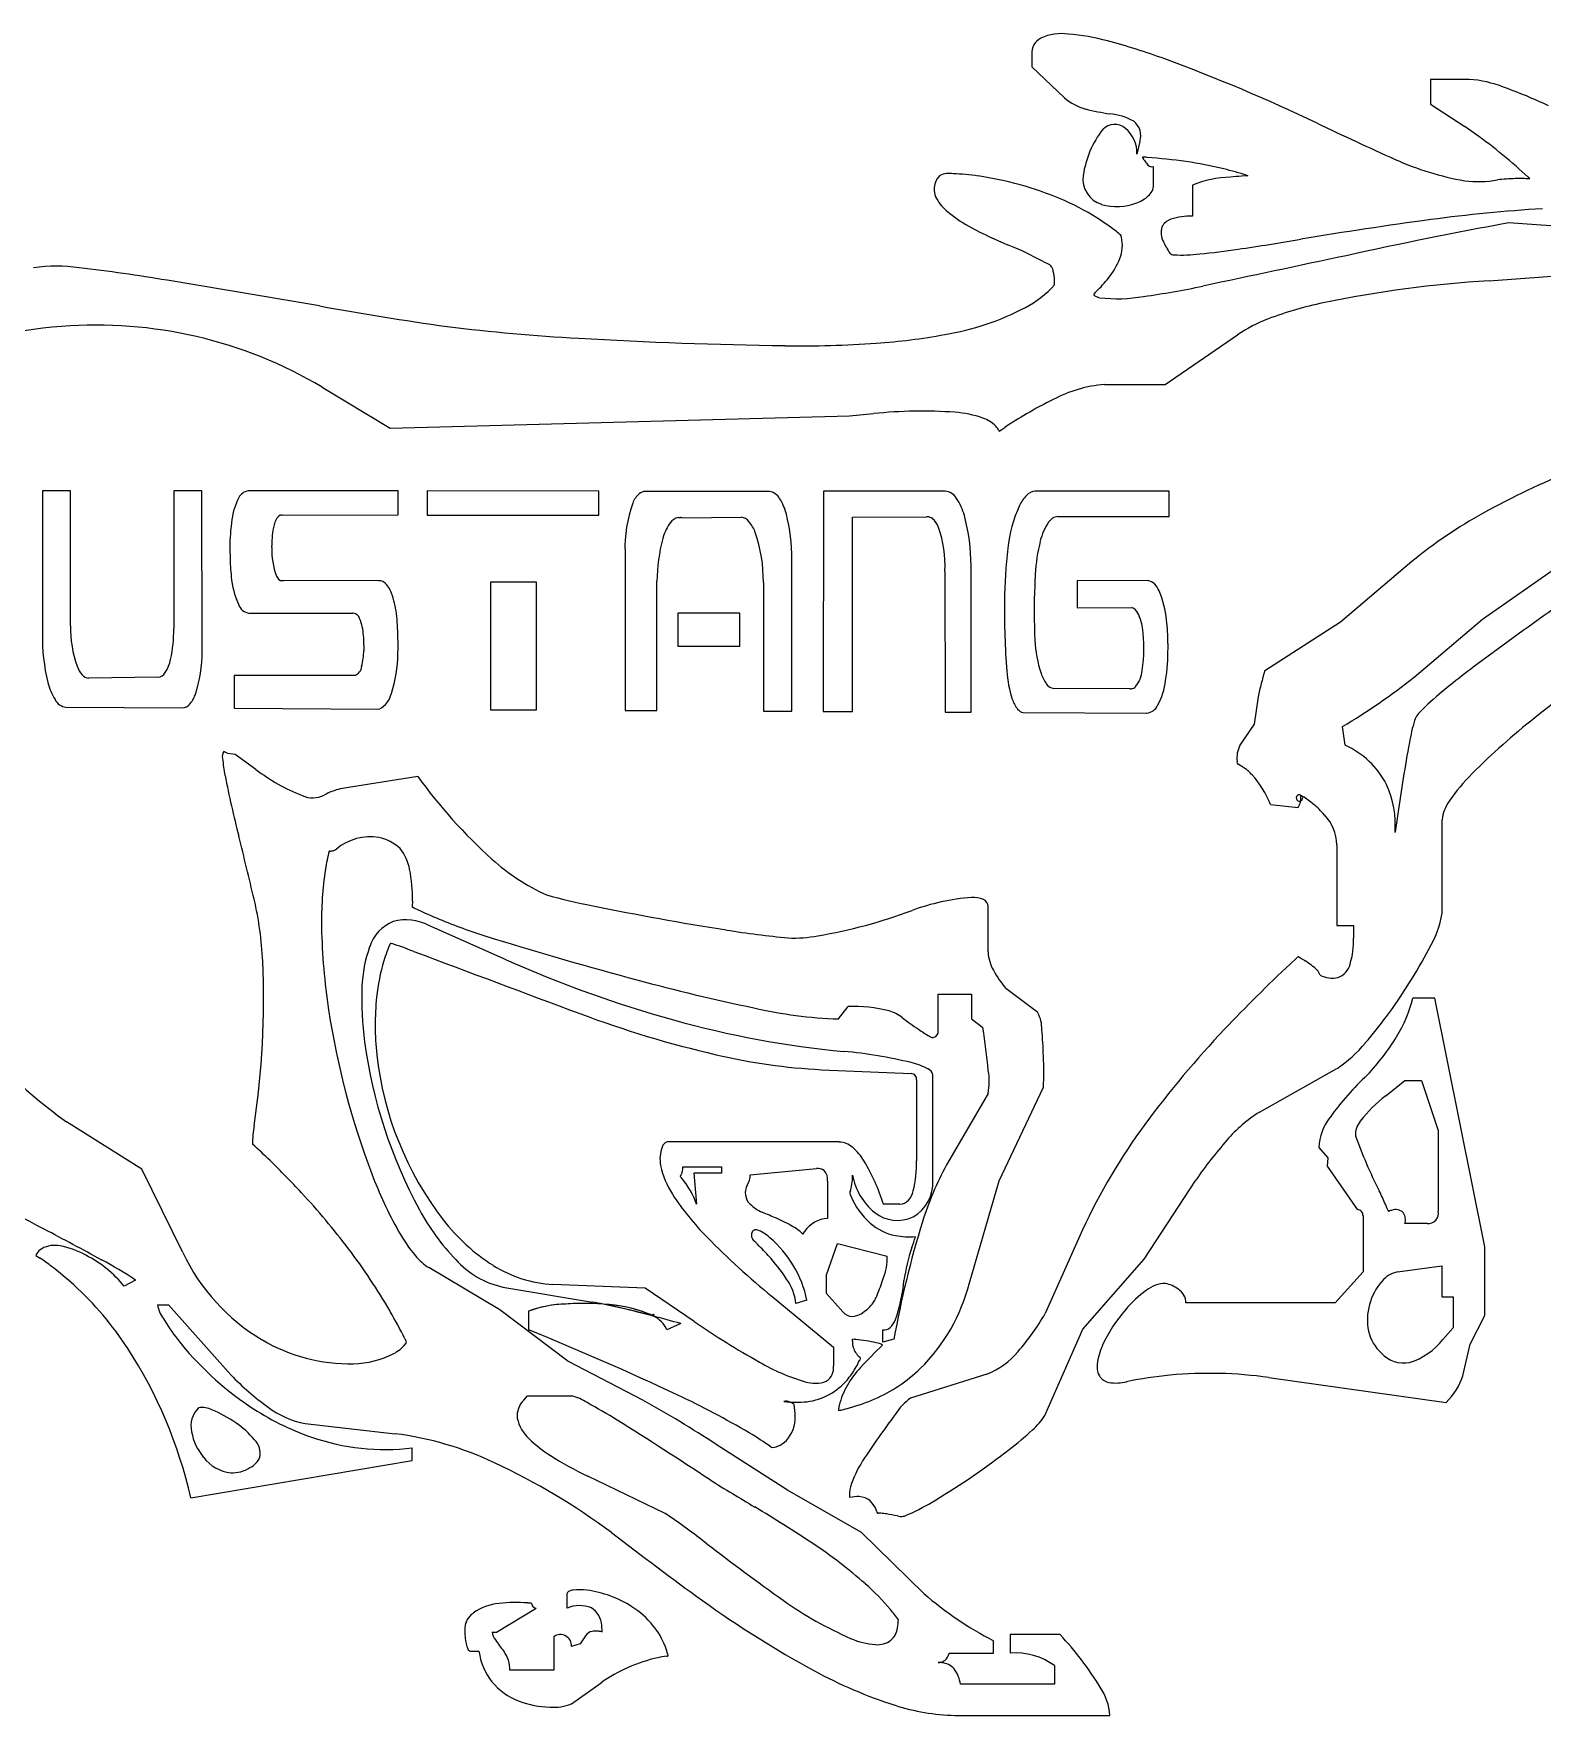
# Model space of a CAD drawing. Header units: inches. Extents: x 0.5 to 12.5, y 3.8 to 8.9.
# Drawn here: x 5.48 to 10.01, y 3.84 to 8.89 of the extents above; entities that cross this region are included whole.
import ezdxf

# ---------------------------------------------------------------- set-up
doc = ezdxf.new("R2010")
doc.units = ezdxf.units.IN
doc.header["$MEASUREMENT"] = 0
doc.layers.add('1', color=7, linetype='Continuous')

msp = doc.modelspace()

# ---------------------------------------------------------------- linework, layer by layer
at = {"layer": '1', "color": 7, "linetype": 'Continuous'}
for p, q in [((8.4772, 8.8278), (8.4772, 8.7905)), ((8.4772, 8.7905), (8.5757, 8.6978)), ((9.6747, 8.7531), (9.6747, 8.6784)), ((9.7912, 8.7531), (9.6747, 8.7531)), ((9.6747, 8.6784), (9.7779, 8.6111)), ((8.8015, 8.5663), (8.7932, 8.5289)), ((8.8119, 8.516), (8.81, 8.5193)), ((8.8145, 8.5117), (8.8119, 8.516)), ((8.8431, 8.4356), (8.8431, 8.4916)), ((9.1185, 8.4631), (9.1073, 8.4623)), ((9.1258, 8.4636), (9.1185, 8.4631)), ((9.1233, 8.4644), (9.1258, 8.4636)), ((9.9418, 8.4833), (9.9673, 8.4604)), ((9.9738, 8.4542), (9.9703, 8.4544)), ((8.9595, 8.4356), (8.9595, 8.3422)), ((10.8242, 8.2565), (9.9094, 8.3219)), ((8.7466, 8.2788), (8.7452, 8.2839)), ((6.3375, 8.0724), (5.8795, 8.1497)), ((9.8508, 8.1479), (10.1074, 8.1665)), ((8.8781, 7.8362), (9.095, 7.986)), ((8.6961, 7.8362), (8.8781, 7.8362)), ((6.3453, 7.8286), (6.5495, 7.7054)), ((6.5495, 7.7054), (7.93, 7.7428)), ((7.93, 7.7428), (8.0021, 7.749)), ((8.3795, 7.6964), (8.3873, 7.7015)), ((8.3873, 7.7015), (8.3966, 7.7077)), ((5.5049, 7.5173), (5.5049, 7.0883)), ((5.5891, 7.5173), (5.5049, 7.5173)), ((5.5893, 7.1112), (5.5891, 7.5173)), ((5.9002, 7.5171), (5.8996, 7.1143)), ((5.9841, 7.5175), (5.9002, 7.5171)), ((5.9849, 7.0357), (5.9841, 7.5175)), ((6.1247, 7.5167), (6.1234, 7.5168)), ((6.5736, 7.5168), (6.1247, 7.5167)), ((6.5735, 7.4452), (6.5736, 7.5168)), ((6.6607, 7.5168), (6.6607, 7.4443)), ((7.1769, 7.5166), (6.6607, 7.5168)), ((7.1769, 7.4445), (7.1769, 7.5166)), ((7.3184, 7.5152), (7.316, 7.5154)), ((7.689, 7.5154), (7.3184, 7.5152)), ((7.8514, 7.5164), (7.8508, 6.8546)), ((8.2165, 7.5161), (7.8514, 7.5164)), ((8.217, 7.5161), (8.2165, 7.5161)), ((8.8894, 7.5162), (8.4872, 7.5164)), ((8.8894, 7.4397), (8.8894, 7.5162)), ((6.2225, 7.4446), (6.2239, 7.4446)), ((6.2239, 7.4446), (6.2241, 7.4446)), ((6.2241, 7.4446), (6.2244, 7.4446)), ((6.2244, 7.4446), (6.2251, 7.4445)), ((6.2251, 7.4445), (6.5735, 7.4452)), ((6.6607, 7.4443), (7.1769, 7.4445)), ((7.4163, 7.4371), (7.4188, 7.4372)), ((7.4188, 7.4372), (7.4197, 7.4372)), ((7.4197, 7.4372), (7.4215, 7.437)), ((7.4255, 7.4362), (7.6039, 7.4376)), ((7.9387, 7.4381), (8.1609, 7.4386)), ((7.939, 6.8539), (7.9387, 7.4381)), ((8.5554, 7.44), (8.5569, 7.44)), ((8.5569, 7.44), (8.5583, 7.4399)), ((8.5583, 7.4399), (8.8894, 7.4397)), ((6.0681, 7.345), (6.0682, 7.3383)), ((6.0682, 7.3383), (6.0686, 7.3191)), ((6.194, 7.347), (6.1941, 7.3511)), ((6.1941, 7.3511), (6.1941, 7.352)), ((7.2552, 7.3328), (7.2555, 6.8576)), ((7.7562, 6.8552), (7.7566, 7.3123)), ((8.2164, 7.276), (8.2164, 7.2749)), ((8.2164, 7.2749), (8.2165, 6.8523)), ((8.2955, 6.8518), (8.2948, 7.2921)), ((9.6192, 7.3049), (9.4042, 7.1229)), ((9.8311, 7.1319), (10.0501, 7.2844)), ((6.5143, 7.2463), (6.2296, 7.2481)), ((6.5157, 7.2466), (6.5143, 7.2463)), ((6.5167, 7.2467), (6.5157, 7.2466)), ((6.5171, 7.2467), (6.5167, 7.2467)), ((6.8512, 7.2428), (6.8511, 6.8596)), ((6.9896, 7.243), (6.8512, 7.2428)), ((6.9892, 6.8592), (6.9896, 7.243)), ((7.3511, 6.8568), (7.3512, 7.2458)), ((7.6709, 7.2421), (7.6708, 6.8555)), ((8.8259, 7.2481), (8.6132, 7.247)), ((8.6132, 7.247), (8.6134, 7.1652)), ((6.1267, 7.1493), (6.4365, 7.1493)), ((6.1267, 7.1491), (6.1267, 7.1493)), ((7.4134, 7.1493), (7.4134, 7.0503)), ((7.6006, 7.1493), (7.4134, 7.1493)), ((7.6006, 7.0503), (7.6006, 7.1493)), ((8.6134, 7.1652), (8.7774, 7.1665)), ((9.626, 6.9576), (9.8311, 7.1319)), ((5.8996, 7.1143), (5.8996, 7.1032)), ((6.5734, 7.0615), (6.5732, 7.078)), ((9.4042, 7.1229), (9.1775, 6.9769)), ((6.4711, 7.0443), (6.4709, 7.0377)), ((6.4711, 7.0542), (6.4711, 7.0483)), ((6.4711, 7.0483), (6.4711, 7.0443)), ((6.5735, 7.0572), (6.5734, 7.0615)), ((6.5735, 7.0555), (6.5735, 7.0572)), ((6.5735, 7.0498), (6.5735, 7.0555)), ((7.4134, 7.0503), (7.6006, 7.0503)), ((8.8864, 7.0519), (8.8864, 7.0586)), ((8.8865, 7.0446), (8.8864, 7.0519)), ((5.6442, 6.9548), (5.6437, 6.9548)), ((5.8522, 6.9572), (5.6442, 6.9548)), ((6.0814, 6.9626), (6.0814, 6.864)), ((6.4436, 6.9626), (6.0814, 6.9626)), ((8.7719, 6.9225), (8.5433, 6.9236)), ((8.7766, 6.9222), (8.7744, 6.9221)), ((9.1575, 6.8984), (9.1455, 6.8164)), ((5.5758, 6.8669), (5.9263, 6.8652)), ((6.0814, 6.864), (6.5168, 6.8616)), ((6.8511, 6.8596), (6.9892, 6.8592)), ((7.2555, 6.8576), (7.3511, 6.8568)), ((7.6708, 6.8555), (7.7562, 6.8552)), ((7.8508, 6.8546), (7.939, 6.8539)), ((8.2165, 6.8523), (8.2955, 6.8518)), ((8.4517, 6.8511), (8.8211, 6.8494)), ((8.8211, 6.8494), (8.8229, 6.8493)), ((9.1455, 6.8164), (9.1026, 6.7528)), ((9.4187, 6.7528), (9.4104, 6.8088)), ((6.0616, 6.7279), (6.0505, 6.7341)), ((6.0838, 6.7248), (6.0616, 6.7279)), ((6.1466, 6.6801), (6.0838, 6.7248)), ((6.6326, 6.6594), (6.3998, 6.622)), ((9.1941, 6.5753), (9.2773, 6.566)), ((9.2857, 6.6029), (9.2856, 6.6033)), ((9.2857, 6.6021), (9.2857, 6.6029)), ((9.2859, 6.5993), (9.2857, 6.6021)), ((9.2872, 6.6023), (9.2919, 6.5992)), ((9.5767, 6.5473), (9.5684, 6.4913)), ((9.7098, 6.2484), (9.7098, 6.5293)), ((6.367, 6.4352), (6.3681, 6.4351)), ((6.3681, 6.4351), (6.3705, 6.4351)), ((9.3937, 6.4539), (9.3937, 6.2111)), ((6.6165, 6.2847), (6.6161, 6.2705)), ((6.6184, 6.266), (6.6248, 6.2629)), ((8.3458, 6.1319), (8.3458, 6.2671)), ((6.8979, 6.1087), (6.6659, 6.2111)), ((9.3937, 6.2111), (9.4436, 6.2111)), ((9.4436, 6.2111), (9.4436, 6.1737)), ((6.5509, 6.1588), (6.5543, 6.1577)), ((9.2729, 6.1136), (9.2537, 6.0957)), ((9.2784, 6.1171), (9.2776, 6.1175)), ((9.2799, 6.1162), (9.2784, 6.1171)), ((9.2843, 6.1137), (9.2799, 6.1162)), ((8.4955, 5.9496), (8.3995, 6.0222)), ((7.8968, 5.9309), (7.9254, 5.9682)), ((8.1962, 5.8935), (8.1962, 6.0056)), ((8.1962, 6.0056), (8.296, 6.0056)), ((8.296, 6.0056), (8.296, 5.9309)), ((9.6884, 5.9929), (9.6219, 5.9929)), ((9.8381, 5.2458), (9.6884, 5.9929)), ((8.296, 5.9309), (8.3305, 5.9046)), ((7.8457, 5.7782), (8.1144, 5.7665)), ((8.1795, 5.4452), (8.1795, 5.7628)), ((9.1612, 5.6507), (9.394, 5.7818)), ((8.131, 5.7479), (8.131, 5.505)), ((8.3788, 5.4442), (8.5122, 5.7254)), ((9.5411, 5.6999), (9.5983, 5.7455)), ((9.5983, 5.7455), (9.6482, 5.7455)), ((9.6482, 5.7455), (9.6981, 5.5961)), ((8.3458, 5.7067), (8.2211, 5.4922)), ((5.8041, 5.4791), (5.5771, 5.622)), ((7.8981, 5.5611), (7.3825, 5.5611)), ((9.6981, 5.5961), (9.6981, 5.3533)), ((9.3391, 5.5446), (9.3669, 5.5135)), ((9.3669, 5.5135), (9.3641, 5.4886)), ((5.927, 5.229), (5.8041, 5.4791)), ((7.4287, 5.4863), (7.5451, 5.4863)), ((7.462, 5.4676), (7.4703, 5.3742)), ((7.5451, 5.4676), (7.462, 5.4676)), ((7.5451, 5.4863), (7.5451, 5.4676)), ((7.631, 5.4625), (7.8306, 5.4812)), ((9.3641, 5.4886), (9.4556, 5.3578)), ((7.8639, 5.4438), (7.8639, 5.3317)), ((8.2901, 5.138), (8.3788, 5.4442)), ((8.8147, 5.209), (8.9702, 5.4469)), ((8.0811, 5.3743), (8.0312, 5.3743)), ((9.5442, 5.363), (9.5394, 5.3739)), ((9.5475, 5.3554), (9.5442, 5.363)), ((9.4722, 5.3392), (9.4722, 5.171)), ((9.6648, 5.3159), (9.5983, 5.3159)), ((7.6481, 5.2588), (7.6434, 5.2633)), ((7.7945, 5.2926), (7.7909, 5.2877)), ((7.8602, 5.1624), (7.8935, 5.2558)), ((7.8935, 5.2558), (8.0432, 5.2185)), ((8.6299, 5.2971), (8.5174, 5.0457)), ((5.4856, 5.2206), (5.4983, 5.212)), ((8.6308, 4.9993), (8.8147, 5.209)), ((9.8381, 5.0403), (9.8381, 5.2458)), ((6.8788, 5.0567), (6.6659, 5.1837)), ((7.8602, 5.1064), (7.8602, 5.1624)), ((9.4722, 5.171), (9.4445, 5.1399)), ((9.5763, 5.171), (9.7094, 5.1896)), ((9.7094, 5.1896), (9.7094, 5.0962)), ((5.7844, 5.1463), (5.7511, 5.1277)), ((6.8883, 5.1252), (7.1578, 5.0799)), ((7.316, 5.1221), (7.0388, 5.1335)), ((7.4634, 5.022), (7.316, 5.1221)), ((7.9101, 5.0503), (7.8602, 5.1064)), ((9.4168, 5.1088), (9.389, 5.0776)), ((9.4445, 5.1399), (9.4168, 5.1088)), ((5.8509, 5.0716), (5.8842, 5.0716)), ((5.8842, 5.0716), (6.0714, 4.8613)), ((7.0833, 4.9028), (6.8788, 5.0567)), ((6.9653, 5.0529), (6.9653, 4.9969)), ((7.6974, 5.0967), (7.8815, 4.9446)), ((7.8017, 5.0856), (7.7685, 5.0762)), ((9.389, 5.0776), (8.94, 5.0776)), ((9.7094, 5.0962), (9.7427, 5.0962)), ((9.7427, 5.0962), (9.7427, 5.0028)), ((7.3335, 5.0399), (7.3175, 5.044)), ((7.3393, 5.0384), (7.3335, 5.0399)), ((7.3395, 5.0386), (7.3383, 5.0393)), ((7.3395, 5.0386), (7.3404, 5.0381)), ((7.4227, 5.0156), (7.3811, 4.9969)), ((9.7427, 5.0028), (9.7117, 4.9681)), ((9.7945, 4.954), (9.8381, 5.0403)), ((6.5941, 4.97), (6.5978, 4.9627)), ((7.9382, 4.9642), (7.9383, 4.9688)), ((8.0298, 4.9595), (8.0298, 4.9969)), ((8.0631, 4.9689), (8.0298, 4.9595)), ((8.5162, 4.7399), (8.6308, 4.9993)), ((9.7725, 4.8587), (9.7945, 4.954)), ((7.3087, 4.7852), (7.0833, 4.9028)), ((7.8815, 4.9446), (7.8815, 4.8886)), ((8.3422, 4.8641), (8.113, 4.7914)), ((9.1894, 4.8535), (9.7217, 4.7788)), ((6.9509, 4.786), (6.962, 4.7984)), ((6.962, 4.7984), (7.0951, 4.7984)), ((7.7542, 4.7784), (7.751, 4.7797)), ((7.7635, 4.7729), (7.7604, 4.775)), ((7.8968, 4.7557), (7.8968, 4.7541)), ((6.2948, 4.7157), (6.5646, 4.6849)), ((7.7437, 4.515), (7.529, 4.6524)), ((5.9507, 4.4926), (6.616, 4.6046)), ((6.616, 4.6046), (6.616, 4.642)), ((7.3762, 4.4453), (7.1432, 4.5575)), ((7.9658, 4.3884), (7.7437, 4.515)), ((8.0133, 4.4459), (8.0164, 4.446)), ((8.153, 4.2047), (7.9658, 4.3884)), ((7.0809, 4.204), (7.0809, 4.1609)), ((6.8694, 4.0891), (6.9884, 4.1609)), ((6.9753, 4.174), (6.9751, 4.1752)), ((6.9758, 4.1721), (6.9753, 4.174)), ((6.8561, 4.0891), (6.8694, 4.0891)), ((7.0412, 4.0748), (7.0412, 3.9743)), ((7.1206, 4.0532), (7.0941, 4.0461)), ((7.1363, 4.0775), (7.1206, 4.0532)), ((7.1863, 4.0893), (7.1847, 4.0896)), ((8.3625, 4.0256), (8.3625, 4.0629)), ((8.5621, 4.0816), (8.4124, 4.0816)), ((8.4124, 4.0816), (8.4124, 4.0256)), ((6.79, 4.0317), (6.8165, 4.0317)), ((7.3802, 4.0166), (7.3827, 4.017)), ((7.3827, 4.017), (7.3845, 4.0173)), ((8.1983, 3.9975), (8.1964, 3.9976)), ((8.1964, 3.9976), (8.1975, 3.9976)), ((8.2294, 4.0256), (8.3625, 4.0256)), ((7.0412, 3.9743), (6.909, 3.9743)), ((8.5455, 3.9882), (8.5455, 3.9322)), ((7.0941, 3.8738), (7.1832, 3.9365)), ((8.5455, 3.9322), (8.2627, 3.9322)), ((8.2461, 3.8388), (8.7118, 3.8388))]:
    msp.add_line(p, q, dxfattribs=at)
for centre, radius, start, end in [((8.5295, 8.8311), 0.0524, 118.7938, 183.5926), ((8.5666, 8.7388), 0.1517, 82.3303, 114.2865), ((8.5268, 8.195), 0.6967, 75.2108, 85.0545), ((8.2163, 7.019), 1.913, 69.8111, 75.2108), ((7.0316, 3.797), 5.3459, 64.4844, 69.8111), ((9.7666, 8.4071), 0.3469, 68.3675, 85.9365), ((8.6774, 8.8126), 0.1534, 228.4657, 255.4932), ((9.3969, 7.3355), 1.4802, 64.6825, 70.3577), ((8.8053, 9.3071), 0.6641, 255.4932, 261.8956), ((8.6961, 8.4725), 0.1778, 60.6251, 84.9634), ((8.9218, 8.4226), 0.2932, 142.0848, 171.7603), ((8.7259, 8.5688), 0.049, 48.5307, 136.1835), ((8.6995, 8.5326), 0.0937, 357.7901, 51.1179), ((8.7502, 8.5843), 0.0544, 340.7251, 52.4904), ((14.6692, 19.7984), 12.3848, 244.4844, 245.68161), ((8.9387, 7.3662), 1.5014, 48.0792, 56.0154), ((8.8109, 8.396), 0.1233, 84.0015, 90.4155), ((8.8986, 8.5628), 0.0985, 211.238, 218.6057), ((8.8376, 8.5078), 0.0171, 202.1885, 288.7689), ((8.7036, 6.8463), 1.6766, 81.8835, 85.8885), ((8.7707, 7.3173), 1.2009, 76.3486, 81.8835), ((9.9216, 9.2926), 0.856, 245.6816, 260.3276), ((8.2418, 8.4229), 0.0581, 134.3979, 215.7319), ((8.2297, 8.4007), 0.0698, 80.3415, 114.1345), ((8.218, 7.7864), 0.6835, 81.7452, 88.0379), ((8.1712, 7.4639), 1.0094, 67.1444, 81.7452), ((8.7098, 8.4533), 0.079, 171.7603, 252.9907), ((9.0861, 8.1172), 0.3426, 91.9865, 111.6817), ((8.8468, 7.6307), 0.8784, 71.6521, 76.3486), ((9.2029, 7.1026), 1.363, 94.0211, 95.417), ((9.8188, 8.7722), 0.3261, 262.7619, 280.1663), ((9.9435, 7.8522), 0.6028, 91.3058, 96.3942), ((9.9436, 7.8492), 0.6058, 89.0567, 91.3058), ((9.9435, 7.8444), 0.6106, 87.4856, 89.0567), ((9.9105, 8.3938), 0.0876, 43.6789, 49.5445), ((8.3321, 8.4811), 0.1655, 213.8274, 231.7891), ((8.2641, 7.6844), 0.7701, 57.9672, 67.1444), ((8.7557, 8.482), 0.1065, 290.6299, 312.1489), ((8.7982, 8.4374), 0.0449, 310.1938, 357.6423), ((8.515, 8.7135), 0.4612, 231.7891, 241.8076), ((8.3271, 7.7851), 0.6513, 51.6437, 57.9672), ((8.7334, 8.5303), 0.1596, 252.9907, 292.0106), ((8.9523, 8.1605), 0.1818, 87.7095, 108.2883), ((10.2962, 3.7015), 4.6717, 93.4996, 97.6312), ((8.8299, 9.3008), 1.1276, 241.8076, 247.847), ((8.5934, 8.1216), 0.2222, 46.9024, 51.6437), ((8.9238, 8.2928), 0.0581, 162.6587, 208.2423), ((8.9085, 8.2905), 0.0447, 107.2856, 153.9452), ((11.1957, -3.0117), 11.4449, 97.6312, 99.60644), ((12.1193, -3.8604), 12.3811, 100.28203, 102.58569), ((7.9886, 7.2346), 1.1033, 66.7694, 67.847), ((8.0264, 7.3226), 1.0076, 60.7518, 66.7694), ((8.6419, 8.2546), 0.1075, 338.3535, 13.0028), ((9.0564, 8.3482), 0.2016, 204.2892, 215.4002), ((8.689, 11.0537), 2.8401, 275.9149, 278.2558), ((7.932, 16.2712), 8.1123, 278.2558, 279.60644), ((5.5473, 7.694), 0.4978, 82.0967, 97.9276), ((5.0588, 3.2906), 4.9279, 80.4139, 83.5113), ((8.5134, 8.1736), 0.0286, 4.9184, 79.3024), ((8.5292, 8.2993), 0.2288, 321.2959, 338.3535), ((8.9034, 8.2404), 0.0145, 218.3011, 273.5757), ((8.9283, 8.6336), 0.4083, 266.6325, 277.5096), ((340.8468, -1559.5325), 1602.4047, 101.936644, 101.952372), ((8.3054, 8.3556), 0.3256, 297.9785, 317.5322), ((8.4139, 8.1442), 0.1318, 2.3732, 13.9977), ((8.4081, 8.1439), 0.1377, 356.5948, 2.3732), ((8.3584, 8.4362), 0.4476, 314.2696, 321.2959), ((10.0482, 4.7448), 3.4087, 93.3202, 101.7731), ((8.687, 8.093), 0.0278, 125.4712, 151.4986), ((8.6783, 8.1214), 0.0218, 223.713, 237.8322), ((8.6912, 8.1443), 0.0481, 239.336, 258.3414), ((8.7346, 8.5342), 0.4402, 263.0728, 280.2835), ((8.4622, 10.6306), 2.5538, 277.8991, 281.9524), ((8.2518, 18.6918), 10.7905, 259.78091, 261.84379), ((8.0916, 8.7579), 0.7811, 279.1385, 297.9785), ((9.3546, 7.5946), 0.4697, 110.8286, 123.5685), ((9.575, 7.0154), 1.0894, 101.7731, 110.8286), ((5.6738, 6.6095), 1.4058, 94.5313, 113.0312), ((5.6675, 6.6893), 1.3256, 59.2497, 94.5313), ((7.462, 14.1265), 6.1608, 263.09181, 266.77892), ((7.8825, 9.7895), 1.8333, 273.9767, 280.4704), ((7.9696, 23.1459), 15.1945, 266.77892, 269.11826), ((7.7855, 11.1851), 3.2324, 269.1183, 273.9767), ((8.7237, 7.4523), 0.3849, 94.1104, 118.2772), ((9.0184, 6.8103), 1.0908, 115.9336, 120.7176), ((8.1468, 6.3706), 1.386, 85.8865, 95.9942), ((8.2226, 7.4246), 0.3293, 70.8641, 85.8865), ((8.2972, 7.6395), 0.1018, 44.9498, 70.8641), ((9.3096, 6.3201), 1.661, 120.7176, 123.3429), ((8.3295, 7.6748), 0.054, 26.8486, 42.634), ((8.384, 7.7012), 0.00658, 197.5347, 227.6658), ((11.1033, 5.1383), 2.6376, 112.3055, 118.7922), ((6.2617, 7.4076), 0.1887, 151.8346, 172.785), ((6.1272, 7.4817), 0.0352, 96.1229, 154.9639), ((7.6534, 7.3458), 0.3983, 160.3105, 181.8734), ((7.3475, 7.4534), 0.0742, 132.0455, 158.9535), ((7.3158, 7.4885), 0.0268, 89.7242, 132.0455), ((7.6833, 7.4745), 0.0412, 28.6495, 82.0322), ((7.5818, 7.4069), 0.1631, 14.2909, 32.4106), ((8.2135, 7.4725), 0.0437, 29.8931, 85.5086), ((8.1066, 7.3979), 0.174, 14.9167, 33.6561), ((8.5458, 7.4219), 0.1172, 136.2422, 153.9731), ((8.4921, 7.4749), 0.0417, 96.6501, 137.7834), ((6.6081, 7.349), 0.5399, 171.2354, 180.4245), ((6.242, 7.4094), 0.0413, 124.1964, 172.5558), ((6.2239, 7.4316), 0.013, 96.5366, 113.6499), ((7.4292, 7.3911), 0.0489, 116.1668, 148.6513), ((7.4186, 7.4097), 0.0276, 94.7657, 113.3515), ((7.4175, 7.4073), 0.03, 74.4199, 82.3358), ((7.6007, 7.4032), 0.0345, 38.8423, 84.6666), ((7.2148, 7.3134), 0.5418, 359.8818, 14.2909), ((8.1639, 7.4248), 0.0142, 89.7732, 102.5082), ((8.1639, 7.4152), 0.0238, 49.2585, 89.7732), ((8.1359, 7.3845), 0.0653, 20.5392, 48.2132), ((7.6974, 7.2889), 0.5975, 0.3124, 14.9167), ((8.8158, 7.3002), 0.4133, 155.234, 173.8214), ((8.5597, 7.4022), 0.0381, 96.4268, 147.1688), ((10.5, 6.2359), 1.3851, 118.7922, 129.4885), ((6.4411, 7.3567), 0.2471, 166.4197, 181.0837), ((7.5181, 7.3337), 0.1547, 147.6282, 165.0334), ((7.5443, 7.3544), 0.1091, 20.2857, 40.2374), ((7.211, 7.2446), 0.46, 359.6912, 18.7205), ((7.8626, 7.2911), 0.3542, 357.5605, 19.1769), ((8.6648, 7.3287), 0.1663, 145.5304, 166.8882), ((6.4079, 7.3386), 0.214, 177.7254, 201.2228), ((7.8659, 7.2407), 0.5147, 165.0334, 179.4338), ((10.0944, 7.1618), 1.6994, 173.8214, 179.2091), ((9.0046, 7.2384), 0.5178, 165.6897, 176.9179), ((6.7762, 7.3342), 0.7078, 181.2269, 186.0946), ((13.3745, 2.564), 5.4508, 119.391, 128.4027), ((6.3243, 7.2802), 0.2528, 184.7914, 204.2781), ((6.2258, 7.2654), 0.018, 193.8099, 273.7196), ((6.2256, 7.2588), 0.0114, 276.7669, 290.2891), ((6.5169, 7.2215), 0.0252, 56.6695, 89.5041), ((6.4879, 7.188), 0.0694, 17.9453, 51.89), ((10.4126, 7.1582), 1.9281, 177.8148, 182.668), ((10.6936, 7.1475), 2.2093, 176.9179, 177.8148), ((8.8131, 7.2007), 0.049, 18.9059, 74.9255), ((6.1327, 7.1897), 0.041, 199.0786, 261.6187), ((6.3071, 7.1182), 0.2631, 6.6927, 20.2652), ((10.5748, 7.1551), 2.1798, 179.2091, 184.7212), ((8.6019, 7.1039), 0.2812, 5.2668, 23.6454), ((6.4391, 7.1377), 0.012, 91.6216, 102.8622), ((6.4365, 7.1276), 0.0222, 14.4873, 84.0981), ((6.3165, 7.0738), 0.1534, 3.4722, 22.7577), ((5.8589, 7.0656), 0.7144, 0.9975, 6.6927), ((8.7678, 7.1373), 0.0308, 23.1007, 71.89), ((8.6628, 7.0843), 0.1483, 8.6821, 26.0162), ((8.2196, 7.0525), 0.6668, 0.5268, 6.6446), ((16.2652, -1.6422), 10.7806, 125.24923, 126.82518), ((6.0937, 7.08), 0.5889, 179.1973, 193.6154), ((5.9549, 7.1083), 0.3656, 179.5383, 198.8754), ((5.4764, 7.1), 0.4232, 347.8169, 0.4245), ((6.1377, 7.0521), 0.3334, 0.3615, 5.3425), ((8.4009, 7.0443), 0.4132, 350.6778, 8.6821), ((5.5862, 7.0316), 0.3987, 341.299, 0.5872), ((6.2503, 7.0447), 0.2206, 345.5823, 358.1788), ((6.165, 7.0335), 0.408, 342.1408, 359.183), ((5.9151, 7.0533), 0.6584, 357.7651, 359.6918), ((8.864, 7.0861), 0.3778, 182.668, 198.1079), ((8.2664, 7.0422), 0.62, 351.2328, 0.2208), ((5.6868, 7.0191), 0.0831, 200.5029, 221.3626), ((5.7703, 7.0366), 0.1226, 327.8674, 347.8169), ((6.4326, 6.9922), 0.0316, 290.4043, 355.5577), ((8.7302, 6.9947), 0.3284, 183.319, 198.3723), ((8.7136, 6.9877), 0.0957, 322.0725, 353.835), ((9.7488, 6.7895), 0.6012, 161.8339, 169.5622), ((11.1517, 5.1869), 2.2493, 126.8252, 131.3171), ((5.6929, 6.983), 0.1765, 193.6154, 211.7945), ((5.6447, 6.9813), 0.0265, 220.1569, 267.8516), ((5.8495, 6.9853), 0.0283, 275.3784, 330.4732), ((8.61, 7.003), 0.1105, 198.1079, 216.8244), ((8.5464, 6.9534), 0.03, 213.795, 264.0357), ((8.775, 6.9347), 0.0126, 256.0836, 267.5535), ((8.7737, 6.9427), 0.0207, 277.9365, 317.9425), ((8.664, 6.9749), 0.217, 331.8316, 352.7867), ((8.403, 8.4994), 1.968, 300.7879, 308.4201), ((5.5822, 6.9109), 0.0445, 208.0175, 261.7069), ((5.9249, 6.8941), 0.0289, 272.6651, 320.1752), ((5.8785, 6.9354), 0.091, 318.9372, 339.681), ((6.4848, 6.9243), 0.0704, 297.0439, 346.868), ((8.513, 6.9226), 0.0995, 198.3723, 217.7351), ((8.8185, 6.8896), 0.0405, 276.1169, 334.957), ((9.8504, 6.6672), 0.2782, 131.3171, 140.5206), ((8.4558, 6.8774), 0.0266, 216.0829, 261.1108), ((10.2917, 6.6379), 0.6913, 164.0687, 169.767), ((9.6708, 6.8151), 0.0456, 140.5206, 164.0687), ((11.3729, 5.089), 2.2286, 128.4027, 134.8859), ((6.0663, 6.7201), 0.0211, 138.4109, 199.4826), ((9.1763, 6.7145), 0.083, 152.557, 186.9672), ((9.3132, 6.5177), 0.2577, 27.0566, 65.8237), ((15.7563, 5.6514), 6.2442, 169.76699, 171.75104), ((6.489, 6.7485), 0.444, 184.5804, 191.2392), ((6.4937, 7.133), 0.5706, 232.5274, 248.571), ((9.1016, 6.7022), 0.008, 163.3401, 249.9956), ((9.0463, 6.5876), 0.1193, 54.3954, 63.8542), ((9.0251, 6.558), 0.1556, 42.7073, 54.3954), ((9.4936, 7.3456), 3.5073, 191.2392, 194.2955), ((6.4553, 6.4054), 0.2237, 104.3864, 117.7395), ((7.8997, 7.571), 1.561, 215.7333, 228.0109), ((8.9001, 6.4543), 0.3179, 22.3746, 41.1663), ((9.28, 6.5137), 0.2893, 355.5566, 24.7772), ((10.2001, 6.2666), 0.5666, 134.8859, 145.848), ((6.3168, 6.6689), 0.0741, 244.85, 297.7395), ((9.2814, 6.5945), 0.0097, 64.4108, 53.4902), ((9.2256, 6.597), 0.0603, 329.0251, 2.2013), ((9.0692, 6.2648), 0.4017, 50.848, 56.3509), ((9.1492, 6.363), 0.275, 40.9724, 50.848), ((9.8227, 6.5175), 0.1136, 143.7349, 174.0296), ((9.2558, 6.4495), 0.138, 1.8409, 42.8971), ((-3.1, 4.1366), 9.4886, 13.11775, 14.29547), ((6.4907, 6.3174), 0.1607, 81.0284, 129.6979), ((6.4881, 6.3471), 0.1319, 46.1737, 77.9045), ((6.9695, 6.2845), 0.6216, 165.9929, 171.1144), ((6.3668, 6.4348), 0.000405, 160.6845, 67.3143), ((6.3696, 6.4663), 0.0312, 271.5607, 283.9363), ((6.3692, 6.4679), 0.0328, 283.9363, 304.9958), ((6.4761, 6.3568), 0.1341, 10.1098, 39.5881), ((7.3522, 6.2247), 1.0089, 171.1144, 181.0762), ((6.1895, 6.2955), 0.4271, 358.5511, 11.4564), ((7.2889, 6.8923), 0.6479, 228.0109, 245.3806), ((5.1402, 6.0568), 1.0277, 2.6334, 13.1177), ((6.6184, 6.2688), 0.00285, 144.6769, 268.3058), ((7.5799, 8.3676), 2.1391, 254.7985, 258.6352), ((9.195, 16.4031), 10.3353, 258.6352, 260.89659), ((8.3493, 5.6303), 0.6677, 94.5714, 110.3148), ((8.3009, 6.2167), 0.0792, 67.0184, 93.4607), ((8.3221, 6.268), 0.0237, 357.7654, 65.878), ((6.6046, 6.1103), 0.1221, 111.8284, 162.4827), ((6.5967, 6.0826), 0.146, 61.6839, 104.8758), ((7.3036, 7.6907), 1.5809, 244.5703, 245.4412), ((7.3487, 7.7892), 1.6893, 245.4412, 247.9328), ((7.365, 7.8296), 1.7328, 247.9328, 253.019), ((7.5696, 7.7365), 1.5783, 279.6481, 290.3148), ((9.4024, 6.3006), 0.3117, 329.1632, 350.3743), ((8.2057, 6.2407), 1.8625, 181.0762, 188.7349), ((10.8634, 19.2858), 13.7113, 253.01905, 254.89715), ((8.0267, 9.1116), 2.9509, 260.8966, 264.5369), ((7.7627, 6.5539), 0.3801, 267.4359, 280.821), ((9.2055, 6.1652), 0.2383, 342.9861, 2.0493), ((6.8618, 6.0122), 0.3973, 160.1519, 177.8692), ((6.9701, 5.971), 0.4594, 155.8735, 163.0197), ((5.3804, 2.8284), 3.5302, 69.4368, 70.578), ((137.7297, 355.6267), 373.2761, 249.436848, 249.518635), ((8.4678, 6.1379), 0.1221, 182.8262, 210.0112), ((9.2844, 6.1045), 0.0147, 117.6841, 141.7557), ((9.0614, 5.7297), 0.4439, 57.6698, 59.8618), ((8.278, 6.8738), 1.5734, 323.5047, 332.2291), ((3.6364, 5.9877), 2.533, 351.4264, 2.6334), ((7.0753, 5.9389), 0.5693, 163.0197, 174.1993), ((8.3632, 9.3901), 3.5937, 245.9366, 254.4632), ((8.654, 6.2366), 0.3328, 208.6907, 220.1076), ((12.2716, 2.8594), 4.4251, 132.9999, 136.6007), ((9.2039, 5.9452), 0.1857, 45.3628, 59.2614), ((9.3079, 6.0506), 0.0376, 18.0767, 45.3628), ((9.38, 6.1303), 0.077, 241.9077, 282.7535), ((9.3774, 6.1094), 0.0577, 289.8557, 346.0365), ((7.431, 5.991), 0.9668, 177.8692, 187.6969), ((8.9443, 12.1748), 6.3458, 254.89715, 258.16023), ((7.331, 5.913), 0.8263, 174.1993, 186.2384), ((7.9396, 7.257), 1.3268, 257.0521, 268.1507), ((7.939, 5.5251), 0.4433, 75.6695, 91.7637), ((9.2086, 6.0992), 0.4268, 328.6871, 345.5794), ((8.7684, 6.3272), 2.4318, 188.7349, 200.7589), ((8.2831, 9.0625), 3.3259, 249.5186, 256.8877), ((8.1884, 8.7614), 2.9412, 254.4632, 264.6197), ((8.0186, 5.848), 0.1109, 51.4406, 74.2187), ((9.375, 7.6873), 2.1746, 233.7036, 235.2848), ((8.3998, 5.9004), 0.1076, 358.9703, 27.1582), ((8.4719, 6.7304), 1.3321, 319.1281, 323.5047), ((7.9287, 6.0583), 1.469, 187.6969, 208.4927), ((8.3812, 6.2529), 0.4296, 235.2848, 240.52), ((8.1793, 5.8883), 0.0133, 224.755, 291.301), ((8.1796, 5.8919), 0.0166, 285.8323, 5.5685), ((5.949, 5.5398), 2.4092, 5.6217, 8.708), ((7.2919, 5.7856), 1.2207, 1.5466, 5.309), ((11.2958, 3.7821), 3.0822, 136.6007, 143.5332), ((8.9907, 6.2318), 0.6818, 316.509, 328.6871), ((7.4923, 5.9306), 0.9886, 186.2384, 217.6297), ((7.9437, 7.6055), 1.8299, 256.8877, 266.9281), ((7.7755, 4.3777), 1.4619, 76.5593, 84.6197), ((7.5507, 5.7719), 0.9626, 357.2316, 2.7761), ((9.1914, 6.0919), 0.3705, 303.1662, 320.9825), ((6.5014, 6.906), 1.5821, 224.4167, 234.252), ((8.1152, 5.7505), 0.016, 350.4479, 92.9562), ((8.0668, 5.5964), 0.2088, 61.9349, 76.5593), ((8.1557, 5.7584), 0.0242, 10.3917, 67.2842), ((8.1636, 5.7434), 0.1859, 348.6193, 10.0486), ((10.0873, 5.1193), 0.881, 133.0984, 144.1626), ((9.7636, 5.3989), 0.3744, 126.4687, 143.1164), ((6.4355, 5.5561), 0.2992, 169.6238, 180.2406), ((10.2625, 4.5458), 1.7972, 143.5332, 155.2873), ((9.3803, 5.2968), 0.4163, 121.7661, 139.6091), ((9.5001, 5.5358), 0.1613, 142.0027, 176.8513), ((9.5091, 5.5841), 0.0598, 138.6992, 184.7137), ((7.3864, 5.542), 0.0195, 101.4079, 168.2139), ((7.8962, 5.4972), 0.0639, 48.6637, 88.2213), ((9.9748, 4.761), 1.2164, 138.5346, 145.6763), ((10.836, 6.0824), 1.475, 199.9461, 206.9262), ((4.2267, 3.4849), 2.8163, 45.8363, 47.309), ((7.4564, 5.5096), 0.0962, 157.8358, 191.7218), ((7.8305, 5.4181), 0.1667, 30.7347, 49.6792), ((-12.6394, -29.3167), 39.0853, 62.33139, 62.9058), ((4.3766, 3.6392), 2.6011, 42.8678, 45.8363), ((7.6792, 5.9143), 1.267, 200.7589, 209.3862), ((7.606, 5.5407), 0.249, 191.7218, 213.1439), ((7.4257, 5.4585), 0.00465, 119.4115, 261.1923), ((7.3936, 5.4811), 0.0351, 328.1215, 343.5717), ((7.3899, 5.4822), 0.039, 343.5717, 6.0351), ((7.5817, 5.4596), 0.0495, 325.2914, 3.3492), ((7.8356, 5.4525), 0.0291, 51.1037, 99.7592), ((7.8241, 5.4483), 0.0401, 353.5773, 42.0291), ((7.8018, 5.455), 0.1368, 356.3257, 2.6837), ((8.1266, 5.4972), 0.1915, 190.7818, 230.7479), ((7.4571, 5.196), 0.6012, 17.2476, 30.7347), ((7.8119, 5.4942), 0.3193, 345.5422, 1.9396), ((9.0314, 5.0482), 0.924, 151.2744, 162.8366), ((4.6539, 3.8966), 2.2228, 37.1848, 42.8678), ((7.2185, 5.2839), 0.2674, 19.7279, 39.4595), ((7.6637, 5.4086), 0.0472, 151.0863, 225.8495), ((7.9452, 5.408), 0.0145, 151.6115, 218.1021), ((7.8053, 5.4551), 0.1333, 342.4694, 345.7926), ((7.807, 5.4547), 0.1317, 345.7926, 356.3257), ((8.0503, 5.4328), 0.0731, 320.3275, 345.5422), ((8.0643, 5.4372), 0.1155, 299.1399, 3.9888), ((7.8474, 4.6276), 1.8493, 23.8033, 25.1829), ((7.2501, 5.6899), 0.6969, 208.4927, 223.7509), ((8.1025, 5.8649), 0.842, 213.1439, 224.4868), ((7.7181, 5.4647), 0.1253, 225.8495, 246.2944), ((8.146, 5.4882), 0.2302, 202.7684, 227.7756), ((8.0814, 5.407), 0.0327, 269.4723, 320.3275), ((9.4549, 5.3405), 0.0174, 355.6382, 87.6597), ((9.5496, 5.3551), 0.00211, 173.5654, 331.7104), ((9.5824, 5.2437), 0.1147, 102.1951, 105.6378), ((9.5706, 5.3238), 0.0343, 48.8252, 111.2416), ((7.1683, 5.6808), 0.5795, 217.6297, 237.7607), ((6.4164, 2.3481), 3.2522, 66.5626, 67.3717), ((7.5262, 4.9081), 0.4619, 59.7593, 66.5626), ((7.6601, 5.1378), 0.196, 52.7344, 59.7593), ((7.8696, 5.2406), 0.0913, 93.5786, 145.3162), ((8.0997, 5.4414), 0.1644, 228.792, 258.7941), ((8.0732, 5.4357), 0.1101, 232.0138, 295.4631), ((10.969, 4.4497), 2.9519, 162.8366, 169.8708), ((9.5582, 5.327), 0.0416, 344.4964, 32.9057), ((9.6671, 5.3474), 0.0316, 265.8654, 10.7301), ((0.3079, -4.623), 11.2033, 61.3287, 62.33139), ((7.0049, 5.5346), 0.4932, 209.3862, 219.7637), ((9.2011, 6.9439), 2.3818, 224.4868, 230.8533), ((7.6488, 5.2841), 0.0135, 79.7412, 190.1365), ((7.6543, 5.28), 0.019, 174.9032, 205.6623), ((7.6617, 5.2836), 0.0272, 205.6623, 218.4121), ((7.669, 5.2893), 0.0365, 218.4121, 225.4635), ((6.9028, 4.5014), 1.0626, 42.5613, 45.4635), ((7.6192, 5.2016), 0.101, 45.2097, 71.5539), ((7.4741, 5.0181), 0.3345, 11.6445, 49.7252), ((7.7088, 5.2018), 0.1156, 47.237, 52.7344), ((7.7892, 5.287), 0.00188, 189.8398, 20.8901), ((8.1089, 5.4882), 0.2121, 258.7941, 275.0298), ((7.8243, 5.36), 0.3144, 338.3537, 344.6831), ((5.4942, 5.2199), 0.00858, 137.1211, 175.0661), ((5.5325, 5.1954), 0.0539, 123.2684, 145.7437), ((4.9528, 4.4225), 0.9597, 52.8479, 55.3574), ((5.5417, 5.172), 0.0787, 77.7547, 119.5593), ((5.5123, 5.0017), 0.2515, 60.6714, 79.432), ((5.4761, 4.9051), 0.3538, 38.9859, 63.2222), ((5.2426, 4.3507), 0.9626, 55.7491, 62.7729), ((6.4718, 5.4846), 0.6018, 205.1294, 239.4206), ((4.9734, 4.139), 1.8218, 30.0943, 37.1848), ((6.7613, 5.3319), 0.1762, 219.7637, 237.2328), ((6.9459, 5.3863), 0.2673, 221.8299, 257.5657), ((7.2779, 4.8458), 0.5534, 33.2591, 42.5613), ((7.8727, 5.2148), 0.1705, 338.1286, 1.2355), ((8.7089, 5.0516), 0.6229, 162.008, 171.3816), ((4.9563, 4.4272), 0.9538, 47.6106, 52.8479), ((7.0587, 5.507), 0.3741, 237.7607, 266.9535), ((9.5929, 5.0895), 0.0832, 101.4556, 140.6242), ((4.9358, 4.4047), 0.9843, 33.0095, 47.6106), ((7.6111, 5.058), 0.1585, 6.6172, 35.1835), ((7.2652, 5.4024), 0.8059, 338.0592, 341.8392), ((7.6339, 5.1835), 0.4608, 340.273, 355.1967), ((7.7435, 5.2803), 0.5649, 314.9165, 345.4115), ((9.0232, 4.8349), 0.3455, 125.6334, 139.9202), ((8.8807, 5.0427), 0.0937, 91.1783, 128.8726), ((8.8564, 5.0365), 0.1023, 53.5349, 77.3586), ((8.8923, 5.0782), 0.0477, 359.3462, 58.4731), ((9.6609, 5.0277), 0.175, 139.1112, 165.016), ((5.9495, 5.0892), 0.1002, 190.0888, 215.0577), ((5.1788, 4.258), 1.5843, 26.705, 30.0943), ((7.0864, 4.7234), 0.3511, 91.3902, 110.185), ((7.0836, 4.7324), 0.3416, 92.3695, 110.2584), ((7.131, 4.274), 0.8022, 85.8039, 94.4019), ((7.1345, 4.1372), 0.9389, 86.835, 93.4551), ((6.9797, 4.0329), 1.0621, 78.7811, 80.3455), ((6.9767, 4.0161), 1.0792, 78.6164, 80.3399), ((7.1704, 4.6482), 0.4262, 68.1573, 87.4049), ((6.7804, 3.0627), 2.0526, 76.422, 78.4975), ((6.6157, 2.3413), 2.7925, 74.9543, 77.8782), ((7.1915, 4.7241), 0.3476, 64.5879, 88.2446), ((6.4793, 1.8157), 3.3354, 75.4455, 76.422), ((7.9315, 5.1043), 0.0676, 275.3625, 313.3601), ((7.9257, 5.1296), 0.091, 305.0495, 332.2529), ((7.8707, 5.1586), 0.1532, 332.2529, 338.0592), ((9.0943, 4.7645), 0.4453, 138.8849, 155.5056), ((9.6515, 5.0263), 0.1663, 163.7217, 191.7158), ((6.3668, 5.3276), 0.5804, 210.657, 218.1553), ((7.2568, 4.8859), 0.1736, 61.9964, 65.4118), ((7.3404, 5.0408), 0.00267, 270.5638, 246.1644), ((5.907, -0.3708), 5.5956, 74.2836, 75.155), ((7.3056, 4.9629), 0.0829, 24.2094, 64.9714), ((8.8401, 7.0138), 2.4213, 235.3475, 240.7996), ((7.9379, 5.0725), 0.0356, 218.568, 269.8282), ((8.0338, 5.0221), 0.0255, 260.975, 314.6942), ((8.0025, 5.0538), 0.0701, 314.6942, 338.3943), ((7.8942, 5.4052), 0.7195, 318.8533, 330.0165), ((6.6589, 5.5571), 0.9519, 218.1553, 236.1018), ((6.4271, 5.4088), 0.5138, 239.4206, 271.3601), ((6.5045, 5.0294), 0.118, 298.2098, 320.4874), ((6.5918, 4.9599), 0.0067, 304.7212, 25.4946), ((3.5815, -3.3503), 9.007, 64.82076, 67.93299), ((8.0151, 4.9633), 0.077, 179.2918, 187.0317), ((7.9221, 4.7633), 0.2061, 82.7004, 85.4961), ((8.0007, 4.9615), 0.0625, 187.0317, 196.8379), ((7.8887, 4.3894), 0.5814, 77.9393, 84.1168), ((9.4715, 3.4832), 2.0584, 134.5022, 137.127), ((8.0003, 4.9018), 0.057, 60.0712, 79.9743), ((9.612, 5.0214), 0.1267, 193.1969, 228.1863), ((9.5516, 5.0919), 0.2025, 287.4091, 322.2879), ((4.5965, 4.1842), 1.3889, 12.8261, 33.0095), ((6.4325, 5.1793), 0.2842, 271.3601, 296.7201), ((7.9635, 5.4201), 0.6026, 239.6326, 253.9433), ((7.6949, 5.0297), 0.2927, 326.2585, 334.6718), ((7.9951, 4.9598), 0.0566, 196.8379, 229.9856), ((7.9561, 4.9103), 0.00668, 299.6387, 67.1616), ((8.2607, 5.0758), 0.2269, 291.0484, 320.6109), ((8.857, 4.8726), 0.1844, 155.5056, 173.4509), ((9.595, 4.9882), 0.0911, 222.2349, 280.8537), ((6.6585, 5.4269), 0.8152, 223.9358, 234.3151), ((7.8338, 4.8829), 0.0481, 302.7705, 6.7717), ((8.1455, 4.7048), 0.2555, 135.5792, 165.2257), ((7.7599, 4.9863), 0.2145, 314.8639, 326.2585), ((7.8142, 5.2256), 0.4763, 293.7426, 313.5421), ((8.7292, 4.8858), 0.056, 171.9543, 214.1022), ((8.7166, 4.8819), 0.0435, 219.108, 259.7174), ((9.004, 3.682), 1.1839, 95.4135, 101.784), ((9.0109, 3.6094), 1.2568, 81.8319, 95.4135), ((9.5807, 4.9245), 0.2028, 314.0541, 341.0689), ((6.3033, 2.4393), 2.6095, 59.4854, 64.8208), ((7.7788, 4.9672), 0.1876, 271.6527, 314.8639), ((7.8263, 4.929), 0.0928, 251.4776, 291.1867), ((8.7312, 4.9623), 0.1252, 259.7174, 284.3661), ((6.0262, 4.7084), 0.0751, 133.7346, 193.6158), ((5.9849, 4.7013), 0.0623, 61.8442, 99.8449), ((5.8767, 4.4185), 0.3647, 55.0544, 67.8314), ((6.5779, 5.4365), 0.8066, 236.1018, 250.8424), ((6.3403, 4.9711), 0.2595, 232.6657, 259.8907), ((6.9982, 4.7385), 0.067, 134.9026, 185.7873), ((7.0568, 4.6463), 0.1568, 57.3406, 75.885), ((6.1936, 3.062), 1.9607, 58.0312, 61.0909), ((5.8064, 2.0451), 3.125, 56.5477, 61.265), ((7.7381, 4.7493), 0.033, 68.5058, 99.9016), ((7.7732, 5.0953), 0.3161, 262.586, 265.8214), ((7.7688, 5.3169), 0.5375, 268.1089, 271.6527), ((7.7336, 4.7334), 0.0495, 57.251, 65.496), ((7.5586, 4.7401), 0.2075, 358.9706, 9.0945), ((8.0033, 4.7509), 0.1066, 169.7319, 177.4474), ((7.8284, 5.0785), 0.3315, 281.9067, 283.4122), ((7.7513, 5.4019), 0.6639, 283.4122, 285.5627), ((7.7765, 5.3113), 0.5699, 285.5627, 293.7426), ((8.2222, 4.6425), 0.1847, 126.2564, 147.0507), ((5.94, 4.4984), 0.263, 39.7866, 56.3899), ((7.0418, 4.7539), 0.1124, 191.3432, 228.4067), ((0.6515, -5.8181), 12.4283, 56.50314, 58.03118), ((7.6661, 4.7318), 0.1, 317.6671, 2.5988), ((9.9705, 3.3038), 2.3861, 142.905, 147.0105), ((8.3651, 4.8304), 0.1761, 310.3527, 329.0792), ((6.1165, 4.7206), 0.1661, 190.3698, 220.0903), ((6.1007, 4.6251), 0.0587, 349.6531, 45.1294), ((6.535, 5.3129), 0.6758, 250.8424, 276.8888), ((6.4322, 3.6778), 1.0158, 64.885, 82.5123), ((7.2416, 4.9509), 0.3928, 225.6889, 237.6718), ((7.209, 3.9761), 0.8257, 54.0275, 59.4854), ((7.6833, 4.723), 0.0815, 291.988, 314.1285), ((7.758, 5.4795), 1.0648, 307.7276, 312.6332), ((6.0846, 4.6863), 0.1197, 217.401, 263.4081), ((6.1023, 4.6378), 0.0607, 295.4841, 337.5416), ((5.9916, 2.7378), 2.0539, 53.4585, 64.885), ((7.589, 5.4999), 1.0425, 237.6718, 244.6856), ((7.7, 4.671), 0.0273, 257.3153, 300.3182), ((8.2345, 4.4307), 0.3164, 147.0105, 162.6501), ((6.9574, 6.5143), 2.373, 301.2312, 307.7276), ((6.0761, 4.6626), 0.0953, 266.8472, 303.3342), ((15.734, 17.9533), 15.7283, 238.47683, 239.04902), ((8.0014, 4.5035), 0.0723, 162.6501, 188.3035), ((5.244, 0.4613), 4.6681, 56.5156, 59.049), ((7.9552, 4.3823), 0.1136, 88.1375, 102.8368), ((7.9541, 4.4374), 0.0587, 15.6962, 85.3253), ((8.9289, 4.7941), 0.9795, 200.3611, 200.8224), ((8.0164, 4.3452), 0.1008, 85.683, 90.0068), ((8.0071, 4.2215), 0.2248, 81.3842, 85.683), ((7.8136, 5.1023), 0.7218, 293.9937, 301.2312), ((5.9291, 2.326), 2.5662, 52.2246, 55.6739), ((7.9546, 3.8755), 0.5748, 78.0766, 81.3842), ((8.0849, 4.476), 0.0398, 253.1745, 303.8093), ((14.0887, 13.3162), 11.2681, 232.40589, 234.14257), ((11.5585, 9.5898), 6.6235, 232.22455, 234.69585), ((7.0214, 3.1482), 1.4465, 48.6422, 56.5156), ((7.0889, 4.2035), 0.00799, 117.7236, 176.049), ((7.1041, 4.1761), 0.0393, 96.2205, 118.9136), ((7.1181, 4.0478), 0.1683, 82.4391, 96.2205), ((7.0963, 3.8837), 0.334, 57.4119, 82.4391), ((7.4985, 3.6902), 0.7244, 40.0774, 48.6422), ((8.8382, 4.991), 1.0429, 228.9309, 242.8617), ((6.8295, 4.099), 0.0556, 123.7336, 176.1896), ((6.89, 4.0223), 0.1532, 94.8745, 126.6041), ((6.9269, 3.7553), 0.4226, 85.0822, 96.7756), ((6.9511, 3.9745), 0.2021, 83.1609, 86.5883), ((6.9932, 4.1767), 0.0181, 194.8657, 204.5125), ((6.9897, 4.1751), 0.0143, 204.5125, 264.3826), ((7.1184, 4.0689), 0.0994, 68.9643, 112.1383), ((7.1191, 4.1055), 0.0662, 2.5349, 58.0872), ((7.1319, 3.9393), 0.2679, 39.3068, 57.4119), ((9.2943, 6.6827), 3.0833, 234.1426, 241.4862), ((8.3926, 5.1191), 1.1454, 234.6958, 246.347), ((7.709, 3.8672), 0.4494, 35.1708, 40.0774), ((6.9829, 4.0946), 0.209, 177.7899, 189.9355), ((7.1667, 4.0346), 0.0574, 83.7931, 99.8717), ((7.0256, 4.0862), 0.1611, 2.979, 7.9149), ((7.173, 4.0924), 0.0136, 346.4453, 9.1004), ((7.1604, 3.9627), 0.231, 20.7281, 39.3068), ((8.0124, 4.1108), 0.0623, 311.8896, 351.935), ((7.953, 4.1255), 0.1233, 349.0513, 0.2595), ((6.8804, 4.0767), 0.1049, 189.9355, 199.5935), ((6.7933, 4.0431), 0.0118, 187.5539, 253.8144), ((6.9021, 4.0945), 0.0463, 186.5812, 218.6653), ((7.2531, 4.3236), 0.4653, 213.6946, 218.9466), ((7.061, 4.0482), 0.0332, 356.3375, 126.6428), ((7.1621, 4.0609), 0.0307, 99.8717, 147.2137), ((7.1624, 3.9956), 0.0967, 76.6698, 83.7931), ((7.1511, 3.9591), 0.241, 15.0225, 20.7281), ((8.0241, 4.2778), 0.227, 246.347, 265.8635), ((8.0144, 4.1165), 0.0654, 264.1877, 307.3364), ((7.8242, 3.3928), 1.0094, 31.6955, 43.0292), ((6.9992, 4.0551), 0.1842, 187.305, 250.226), ((6.8219, 3.9783), 0.0872, 357.3711, 37.3322), ((7.4514, 3.5591), 0.463, 102.1423, 125.3939), ((7.4539, 3.5477), 0.4747, 98.9276, 102.1423), ((7.3764, 4.0183), 0.00823, 353.218, 24.1156), ((8.1958, 4.036), 0.0384, 272.4329, 284.176), ((8.1975, 3.9177), 0.0799, 83.2664, 89.4152), ((8.1979, 4.028), 0.0302, 284.176, 306.4578), ((8.2018, 3.9413), 0.0559, 41.6127, 84.8098), ((8.1909, 4.0344), 0.0395, 309.0443, 347.058), ((8.4273, 3.823), 0.2032, 54.4288, 94.2001), ((8.503, 5.2261), 1.4256, 241.4862, 252.1609), ((8.1716, 3.9217), 0.0917, 6.5637, 38.251), ((8.543, 3.8284), 0.1691, 3.5237, 34.0817), ((7.0354, 4.1397), 0.2761, 249.0782, 268.7741), ((7.042, 3.9958), 0.1327, 264.6274, 293.1429), ((8.2598, 4.4703), 0.6317, 252.1609, 268.7552)]:
    msp.add_arc(centre, radius, start, end, dxfattribs=at)

doc.saveas('drawing.dxf')
